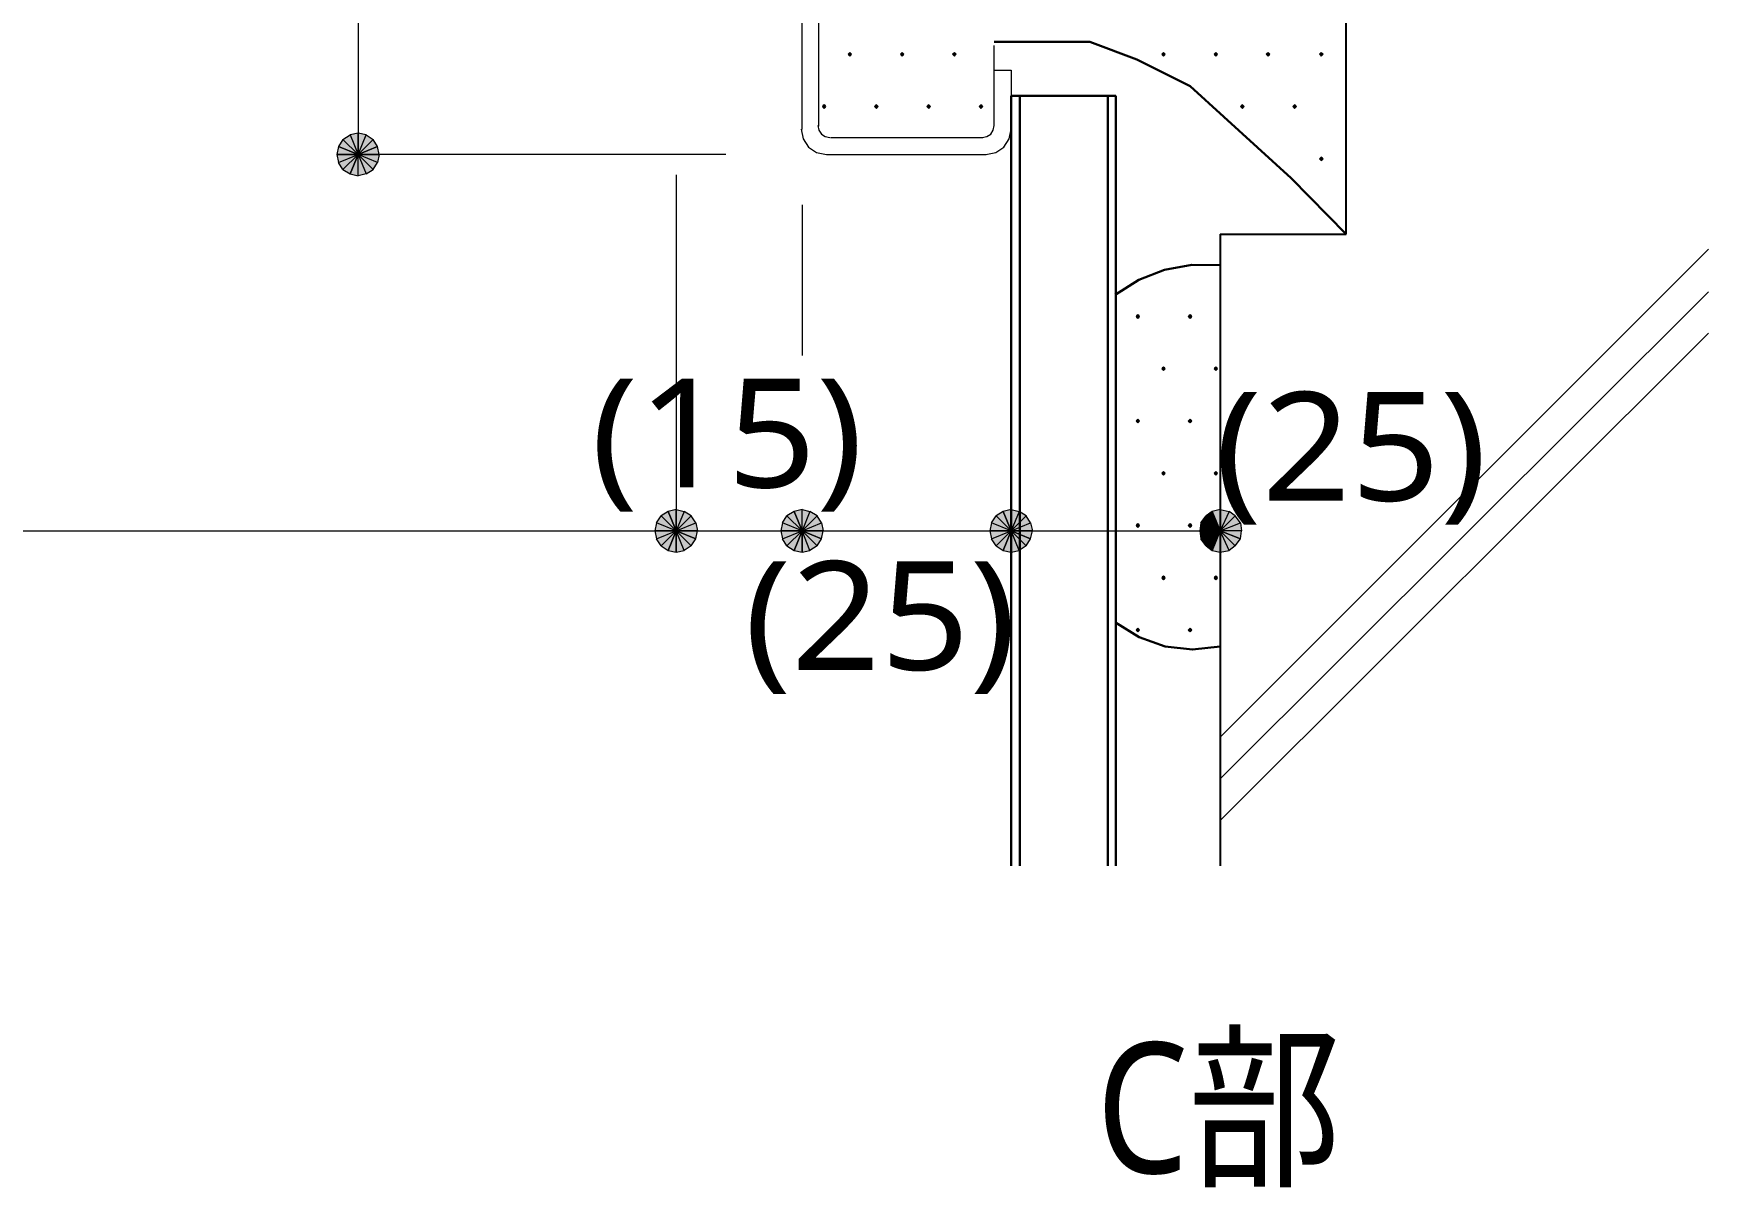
# Model space of a CAD drawing. Header units: millimetres. Extents: x 0 to 420, y 0 to 297.
# Drawn here: x 153.3 to 193.32, y 104.01 to 131.58 of the extents above; entities that cross this region are included whole.
import ezdxf
from ezdxf.enums import TextEntityAlignment as Align

# ---------------------------------------------------------------- set-up
doc = ezdxf.new("R2010")
doc.units = ezdxf.units.MM
doc.styles.add('kst32b', font='NotoSansJP-Variable.ttf')

msp = doc.modelspace()

# ---------------------------------------------------------------- hatches: boundary and pattern name
for points in [[(172.805, 131.127), (172.784, 131.106), (172.762, 131.085), (172.784, 131.064), (172.805, 131.043), (172.826, 131.064), (172.847, 131.085), (172.826, 131.106), (172.805, 131.127)], [(174.054, 131.127), (174.032, 131.106), (174.011, 131.085), (174.032, 131.064), (174.054, 131.043), (174.075, 131.064), (174.096, 131.085), (174.075, 131.106), (174.054, 131.127)], [(175.302, 131.127), (175.281, 131.106), (175.26, 131.085), (175.281, 131.064), (175.302, 131.043), (175.324, 131.064), (175.345, 131.085), (175.324, 131.106), (175.302, 131.127)], [(180.298, 131.127), (180.277, 131.106), (180.255, 131.085), (180.277, 131.064), (180.298, 131.043), (180.319, 131.064), (180.34, 131.085), (180.319, 131.106), (180.298, 131.127)], [(181.546, 131.127), (181.525, 131.106), (181.504, 131.085), (181.525, 131.064), (181.546, 131.043), (181.568, 131.064), (181.589, 131.085), (181.568, 131.106), (181.546, 131.127)], [(182.795, 131.127), (182.774, 131.106), (182.753, 131.085), (182.774, 131.064), (182.795, 131.043), (182.817, 131.064), (182.838, 131.085), (182.817, 131.106), (182.795, 131.127)], [(184.065, 131.127), (184.044, 131.106), (184.023, 131.085), (184.044, 131.064), (184.065, 131.043), (184.087, 131.064), (184.108, 131.085), (184.087, 131.106), (184.065, 131.127)], [(172.191, 129.879), (172.17, 129.858), (172.149, 129.836), (172.17, 129.815), (172.191, 129.794), (172.212, 129.815), (172.233, 129.836), (172.212, 129.858), (172.191, 129.879)], [(173.44, 129.879), (173.419, 129.858), (173.397, 129.836), (173.419, 129.815), (173.44, 129.794), (173.461, 129.815), (173.482, 129.836), (173.461, 129.858), (173.44, 129.879)], [(174.688, 129.879), (174.667, 129.858), (174.646, 129.836), (174.667, 129.815), (174.688, 129.794), (174.71, 129.815), (174.731, 129.836), (174.71, 129.858), (174.688, 129.879)], [(175.937, 129.879), (175.916, 129.858), (175.895, 129.836), (175.916, 129.815), (175.937, 129.794), (175.959, 129.815), (175.98, 129.836), (175.959, 129.858), (175.937, 129.879)], [(182.182, 129.879), (182.16, 129.858), (182.139, 129.836), (182.16, 129.815), (182.182, 129.794), (182.203, 129.815), (182.224, 129.836), (182.203, 129.858), (182.182, 129.879)], [(183.43, 129.879), (183.409, 129.858), (183.388, 129.836), (183.409, 129.815), (183.43, 129.794), (183.452, 129.815), (183.473, 129.836), (183.452, 129.858), (183.43, 129.879)], [(160.592, 128.884), (160.549, 128.693), (161.057, 128.693), (160.592, 128.884)], [(184.065, 128.63), (184.044, 128.609), (184.023, 128.587), (184.044, 128.566), (184.065, 128.545), (184.087, 128.566), (184.108, 128.587), (184.087, 128.609), (184.065, 128.63)], [(179.684, 124.862), (179.663, 124.841), (179.642, 124.82), (179.663, 124.799), (179.684, 124.777), (179.705, 124.799), (179.726, 124.82), (179.705, 124.841), (179.684, 124.862)], [(180.933, 124.862), (180.912, 124.841), (180.89, 124.82), (180.912, 124.799), (180.933, 124.777), (180.954, 124.799), (180.975, 124.82), (180.954, 124.841), (180.933, 124.862)], [(180.298, 123.613), (180.277, 123.592), (180.255, 123.571), (180.277, 123.55), (180.298, 123.529), (180.319, 123.55), (180.34, 123.571), (180.319, 123.592), (180.298, 123.613)], [(181.546, 123.613), (181.525, 123.592), (181.504, 123.571), (181.525, 123.55), (181.546, 123.529), (181.568, 123.55), (181.589, 123.571), (181.568, 123.592), (181.546, 123.613)], [(179.684, 122.364), (179.663, 122.343), (179.642, 122.322), (179.663, 122.301), (179.684, 122.28), (179.705, 122.301), (179.726, 122.322), (179.705, 122.343), (179.684, 122.364)], [(180.933, 122.364), (180.912, 122.343), (180.89, 122.322), (180.912, 122.301), (180.933, 122.28), (180.954, 122.301), (180.975, 122.322), (180.954, 122.343), (180.933, 122.364)], [(180.298, 121.116), (180.277, 121.094), (180.255, 121.073), (180.277, 121.052), (180.298, 121.031), (180.319, 121.052), (180.34, 121.073), (180.319, 121.094), (180.298, 121.116)], [(181.546, 121.116), (181.525, 121.094), (181.504, 121.073), (181.525, 121.052), (181.546, 121.031), (181.568, 121.052), (181.589, 121.073), (181.568, 121.094), (181.546, 121.116)], [(168.466, 119.232), (168.656, 119.189), (168.656, 119.697), (168.466, 119.232)], [(171.471, 119.232), (171.662, 119.189), (171.662, 119.697), (171.471, 119.232)], [(176.467, 119.232), (176.657, 119.189), (176.657, 119.697), (176.467, 119.232)], [(179.684, 119.867), (179.663, 119.846), (179.642, 119.825), (179.663, 119.803), (179.684, 119.782), (179.705, 119.803), (179.726, 119.825), (179.705, 119.846), (179.684, 119.867)], [(180.933, 119.867), (180.912, 119.846), (180.89, 119.825), (180.912, 119.803), (180.933, 119.782), (180.954, 119.803), (180.975, 119.825), (180.954, 119.846), (180.933, 119.867)], [(181.462, 119.232), (181.652, 119.189), (181.652, 119.697), (181.462, 119.232)], [(180.298, 118.618), (180.277, 118.597), (180.255, 118.576), (180.277, 118.554), (180.298, 118.533), (180.319, 118.554), (180.34, 118.576), (180.319, 118.597), (180.298, 118.618)], [(181.546, 118.618), (181.525, 118.597), (181.504, 118.576), (181.525, 118.554), (181.546, 118.533), (181.568, 118.554), (181.589, 118.576), (181.568, 118.597), (181.546, 118.618)], [(179.684, 117.369), (179.663, 117.348), (179.642, 117.327), (179.663, 117.306), (179.684, 117.284), (179.705, 117.306), (179.726, 117.327), (179.705, 117.348), (179.684, 117.369)], [(180.933, 117.369), (180.912, 117.348), (180.89, 117.327), (180.912, 117.306), (180.933, 117.284), (180.954, 117.306), (180.975, 117.327), (180.954, 117.348), (180.933, 117.369)]]:
    msp.add_hatch(color=7).paths.add_polyline_path(points)
h = msp.add_hatch(color=7)
h.paths.add_polyline_path([(161.057, 129.201), (160.867, 129.159), (161.057, 128.693), (161.057, 129.201)])
h.paths.add_polyline_path([(160.867, 129.159), (161.057, 128.693), (160.697, 129.053), (160.867, 129.159)])
h.paths.add_polyline_path([(161.057, 128.693), (160.697, 129.053), (160.592, 128.884), (161.057, 128.693)])
h = msp.add_hatch(color=7)
h.paths.add_polyline_path([(161.523, 128.884), (161.417, 129.053), (161.057, 128.693), (161.523, 128.884)])
h.paths.add_polyline_path([(161.417, 129.053), (161.057, 128.693), (161.248, 129.159), (161.417, 129.053)])
h.paths.add_polyline_path([(161.057, 128.693), (161.248, 129.159), (161.057, 129.201), (161.057, 128.693)])
h = msp.add_hatch(color=7)
h.paths.add_polyline_path([(161.417, 128.333), (161.523, 128.503), (161.057, 128.693), (161.417, 128.333)])
h.paths.add_polyline_path([(161.523, 128.503), (161.057, 128.693), (161.565, 128.693), (161.523, 128.503)])
h.paths.add_polyline_path([(161.057, 128.693), (161.565, 128.693), (161.523, 128.884), (161.057, 128.693)])
h = msp.add_hatch(color=7)
h.paths.add_polyline_path([(160.549, 128.693), (160.592, 128.503), (161.057, 128.693), (160.549, 128.693)])
h.paths.add_polyline_path([(160.592, 128.503), (161.057, 128.693), (160.697, 128.333), (160.592, 128.503)])
h.paths.add_polyline_path([(161.057, 128.693), (160.697, 128.333), (160.867, 128.228), (161.057, 128.693)])
h = msp.add_hatch(color=7)
h.paths.add_polyline_path([(160.867, 128.228), (161.057, 128.185), (161.057, 128.693), (160.867, 128.228)])
h.paths.add_polyline_path([(161.057, 128.185), (161.057, 128.693), (161.248, 128.228), (161.057, 128.185)])
h.paths.add_polyline_path([(161.057, 128.693), (161.248, 128.228), (161.417, 128.333), (161.057, 128.693)])
h = msp.add_hatch(color=7)
h.paths.add_polyline_path([(168.466, 120.163), (168.296, 120.057), (168.656, 119.697), (168.466, 120.163)])
h.paths.add_polyline_path([(168.296, 120.057), (168.656, 119.697), (168.19, 119.888), (168.296, 120.057)])
h.paths.add_polyline_path([(168.656, 119.697), (168.19, 119.888), (168.148, 119.697), (168.656, 119.697)])
h = msp.add_hatch(color=7)
h.paths.add_polyline_path([(169.016, 120.057), (168.846, 120.163), (168.656, 119.697), (169.016, 120.057)])
h.paths.add_polyline_path([(168.846, 120.163), (168.656, 119.697), (168.656, 120.205), (168.846, 120.163)])
h.paths.add_polyline_path([(168.656, 119.697), (168.656, 120.205), (168.466, 120.163), (168.656, 119.697)])
h = msp.add_hatch(color=7)
h.paths.add_polyline_path([(169.122, 119.507), (169.164, 119.697), (168.656, 119.697), (169.122, 119.507)])
h.paths.add_polyline_path([(169.164, 119.697), (168.656, 119.697), (169.122, 119.888), (169.164, 119.697)])
h.paths.add_polyline_path([(168.656, 119.697), (169.122, 119.888), (169.016, 120.057), (168.656, 119.697)])
h = msp.add_hatch(color=7)
h.paths.add_polyline_path([(171.471, 120.163), (171.302, 120.057), (171.662, 119.697), (171.471, 120.163)])
h.paths.add_polyline_path([(171.302, 120.057), (171.662, 119.697), (171.196, 119.888), (171.302, 120.057)])
h.paths.add_polyline_path([(171.662, 119.697), (171.196, 119.888), (171.154, 119.697), (171.662, 119.697)])
h = msp.add_hatch(color=7)
h.paths.add_polyline_path([(172.021, 120.057), (171.852, 120.163), (171.662, 119.697), (172.021, 120.057)])
h.paths.add_polyline_path([(171.852, 120.163), (171.662, 119.697), (171.662, 120.205), (171.852, 120.163)])
h.paths.add_polyline_path([(171.662, 119.697), (171.662, 120.205), (171.471, 120.163), (171.662, 119.697)])
h = msp.add_hatch(color=7)
h.paths.add_polyline_path([(172.127, 119.507), (172.17, 119.697), (171.662, 119.697), (172.127, 119.507)])
h.paths.add_polyline_path([(172.17, 119.697), (171.662, 119.697), (172.127, 119.888), (172.17, 119.697)])
h.paths.add_polyline_path([(171.662, 119.697), (172.127, 119.888), (172.021, 120.057), (171.662, 119.697)])
h = msp.add_hatch(color=7)
h.paths.add_polyline_path([(176.467, 120.163), (176.297, 120.057), (176.657, 119.697), (176.467, 120.163)])
h.paths.add_polyline_path([(176.297, 120.057), (176.657, 119.697), (176.191, 119.888), (176.297, 120.057)])
h.paths.add_polyline_path([(176.657, 119.697), (176.191, 119.888), (176.149, 119.697), (176.657, 119.697)])
h = msp.add_hatch(color=7)
h.paths.add_polyline_path([(177.017, 120.057), (176.847, 120.163), (176.657, 119.697), (177.017, 120.057)])
h.paths.add_polyline_path([(176.847, 120.163), (176.657, 119.697), (176.657, 120.205), (176.847, 120.163)])
h.paths.add_polyline_path([(176.657, 119.697), (176.657, 120.205), (176.467, 120.163), (176.657, 119.697)])
h = msp.add_hatch(color=7)
h.paths.add_polyline_path([(177.123, 119.507), (177.165, 119.697), (176.657, 119.697), (177.123, 119.507)])
h.paths.add_polyline_path([(177.165, 119.697), (176.657, 119.697), (177.123, 119.888), (177.165, 119.697)])
h.paths.add_polyline_path([(176.657, 119.697), (177.123, 119.888), (177.017, 120.057), (176.657, 119.697)])
h = msp.add_hatch(color=7)
h.paths.add_polyline_path([(181.462, 120.163), (181.314, 120.057), (181.652, 119.697), (181.462, 120.163)])
h.paths.add_polyline_path([(181.314, 120.057), (181.652, 119.697), (181.187, 119.888), (181.314, 120.057)])
h.paths.add_polyline_path([(181.652, 119.697), (181.187, 119.888), (181.166, 119.697), (181.652, 119.697)])
h = msp.add_hatch(color=7)
h.paths.add_polyline_path([(182.012, 120.057), (181.864, 120.163), (181.652, 119.697), (182.012, 120.057)])
h.paths.add_polyline_path([(181.864, 120.163), (181.652, 119.697), (181.652, 120.205), (181.864, 120.163)])
h.paths.add_polyline_path([(181.652, 119.697), (181.652, 120.205), (181.462, 120.163), (181.652, 119.697)])
h = msp.add_hatch(color=7)
h.paths.add_polyline_path([(182.139, 119.507), (182.16, 119.697), (181.652, 119.697), (182.139, 119.507)])
h.paths.add_polyline_path([(182.16, 119.697), (181.652, 119.697), (182.139, 119.888), (182.16, 119.697)])
h.paths.add_polyline_path([(181.652, 119.697), (182.139, 119.888), (182.012, 120.057), (181.652, 119.697)])
h = msp.add_hatch(color=7)
h.paths.add_polyline_path([(168.148, 119.697), (168.19, 119.507), (168.656, 119.697), (168.148, 119.697)])
h.paths.add_polyline_path([(168.19, 119.507), (168.656, 119.697), (168.296, 119.338), (168.19, 119.507)])
h.paths.add_polyline_path([(168.656, 119.697), (168.296, 119.338), (168.466, 119.232), (168.656, 119.697)])
h = msp.add_hatch(color=7)
h.paths.add_polyline_path([(168.656, 119.189), (168.846, 119.232), (168.656, 119.697), (168.656, 119.189)])
h.paths.add_polyline_path([(168.846, 119.232), (168.656, 119.697), (169.016, 119.338), (168.846, 119.232)])
h.paths.add_polyline_path([(168.656, 119.697), (169.016, 119.338), (169.122, 119.507), (168.656, 119.697)])
h = msp.add_hatch(color=7)
h.paths.add_polyline_path([(171.154, 119.697), (171.196, 119.507), (171.662, 119.697), (171.154, 119.697)])
h.paths.add_polyline_path([(171.196, 119.507), (171.662, 119.697), (171.302, 119.338), (171.196, 119.507)])
h.paths.add_polyline_path([(171.662, 119.697), (171.302, 119.338), (171.471, 119.232), (171.662, 119.697)])
h = msp.add_hatch(color=7)
h.paths.add_polyline_path([(171.662, 119.189), (171.852, 119.232), (171.662, 119.697), (171.662, 119.189)])
h.paths.add_polyline_path([(171.852, 119.232), (171.662, 119.697), (172.021, 119.338), (171.852, 119.232)])
h.paths.add_polyline_path([(171.662, 119.697), (172.021, 119.338), (172.127, 119.507), (171.662, 119.697)])
h = msp.add_hatch(color=7)
h.paths.add_polyline_path([(176.149, 119.697), (176.191, 119.507), (176.657, 119.697), (176.149, 119.697)])
h.paths.add_polyline_path([(176.191, 119.507), (176.657, 119.697), (176.297, 119.338), (176.191, 119.507)])
h.paths.add_polyline_path([(176.657, 119.697), (176.297, 119.338), (176.467, 119.232), (176.657, 119.697)])
h = msp.add_hatch(color=7)
h.paths.add_polyline_path([(176.657, 119.189), (176.847, 119.232), (176.657, 119.697), (176.657, 119.189)])
h.paths.add_polyline_path([(176.847, 119.232), (176.657, 119.697), (177.017, 119.338), (176.847, 119.232)])
h.paths.add_polyline_path([(176.657, 119.697), (177.017, 119.338), (177.123, 119.507), (176.657, 119.697)])
h = msp.add_hatch(color=7)
h.paths.add_polyline_path([(181.166, 119.697), (181.187, 119.507), (181.652, 119.697), (181.166, 119.697)])
h.paths.add_polyline_path([(181.187, 119.507), (181.652, 119.697), (181.314, 119.338), (181.187, 119.507)])
h.paths.add_polyline_path([(181.652, 119.697), (181.314, 119.338), (181.462, 119.232), (181.652, 119.697)])
h = msp.add_hatch(color=7)
h.paths.add_polyline_path([(181.652, 119.189), (181.864, 119.232), (181.652, 119.697), (181.652, 119.189)])
h.paths.add_polyline_path([(181.864, 119.232), (181.652, 119.697), (182.012, 119.338), (181.864, 119.232)])
h.paths.add_polyline_path([(181.652, 119.697), (182.012, 119.338), (182.139, 119.507), (181.652, 119.697)])

# ---------------------------------------------------------------- linework, layer by layer
at = {"lineweight": 25}
for points in [[(184.658, 126.788), (184.658, 156.803)], [(181.652, 126.788), (184.658, 126.788)], [(181.652, 126.788), (181.652, 111.696)]]:
    msp.add_lwpolyline(points, dxfattribs=at)
at = {"lineweight": 13}
for points in [[(161.057, 152.696), (161.057, 128.693)], [(171.662, 129.286), (171.662, 135.424)], [(172.064, 129.371), (172.064, 135.488)], [(176.255, 130.704), (176.255, 131.297)], [(176.255, 129.371), (176.255, 130.704), (176.657, 130.704), (176.657, 129.286)], [(171.641, 129.297), (171.688, 129.062), (171.817, 128.87), (172.009, 128.741), (172.244, 128.693)], [(172.043, 129.381), (172.065, 129.27), (172.126, 129.179), (172.217, 129.118), (172.328, 129.096)], [(175.969, 129.096), (176.08, 129.118), (176.171, 129.179), (176.232, 129.27), (176.255, 129.381)], [(176.054, 128.693), (176.289, 128.741), (176.48, 128.87), (176.61, 129.062), (176.657, 129.297)], [(172.339, 129.096), (175.98, 129.096)], [(169.841, 128.693), (161.057, 128.693)], [(172.254, 128.693), (176.064, 128.693)], [(168.656, 128.206), (168.656, 119.697)], [(171.662, 127.487), (171.662, 123.888)], [(181.652, 114.766), (193.315, 126.429)], [(181.652, 113.771), (193.315, 125.412)], [(181.652, 112.776), (193.315, 124.418)], [(65.257, 119.697), (70.273, 119.697), (72.263, 119.697), (168.656, 119.697)], [(168.656, 119.697), (171.662, 119.697), (176.657, 119.697), (181.652, 119.697)]]:
    msp.add_lwpolyline(points, dxfattribs=at)
at = {"lineweight": 30}
for points in [[(176.255, 131.381), (178.541, 131.381), (179.663, 130.958)], [(179.663, 130.958), (180.933, 130.323)], [(176.657, 111.696), (176.657, 130.09)], [(176.657, 130.09), (179.155, 130.09)], [(176.869, 111.696), (176.869, 130.09)], [(178.964, 111.696), (178.964, 130.09)], [(179.155, 111.696), (179.155, 130.09)], [(180.933, 130.323), (183.346, 128.122)], [(183.346, 128.122), (184.658, 126.788)], [(181.643, 126.047), (180.974, 126.057), (180.321, 125.938), (179.704, 125.696), (179.139, 125.336)], [(179.152, 117.511), (179.715, 117.156), (180.336, 116.938), (180.989, 116.861), (181.651, 116.932)]]:
    msp.add_lwpolyline(points, dxfattribs=at)
at = {"lineweight": 0}
for points in [[(172.805, 131.127), (172.784, 131.106), (172.762, 131.085), (172.784, 131.064), (172.805, 131.043), (172.826, 131.064), (172.847, 131.085), (172.826, 131.106)], [(174.054, 131.127), (174.032, 131.106), (174.011, 131.085), (174.032, 131.064), (174.054, 131.043), (174.075, 131.064), (174.096, 131.085), (174.075, 131.106)], [(175.302, 131.127), (175.281, 131.106), (175.26, 131.085), (175.281, 131.064), (175.302, 131.043), (175.324, 131.064), (175.345, 131.085), (175.324, 131.106)], [(180.298, 131.127), (180.277, 131.106), (180.255, 131.085), (180.277, 131.064), (180.298, 131.043), (180.319, 131.064), (180.34, 131.085), (180.319, 131.106)], [(181.546, 131.127), (181.525, 131.106), (181.504, 131.085), (181.525, 131.064), (181.546, 131.043), (181.568, 131.064), (181.589, 131.085), (181.568, 131.106)], [(182.795, 131.127), (182.774, 131.106), (182.753, 131.085), (182.774, 131.064), (182.795, 131.043), (182.817, 131.064), (182.838, 131.085), (182.817, 131.106)], [(184.065, 131.127), (184.044, 131.106), (184.023, 131.085), (184.044, 131.064), (184.065, 131.043), (184.087, 131.064), (184.108, 131.085), (184.087, 131.106)], [(172.191, 129.879), (172.17, 129.858), (172.149, 129.836), (172.17, 129.815), (172.191, 129.794), (172.212, 129.815), (172.233, 129.836), (172.212, 129.858)], [(173.44, 129.879), (173.419, 129.858), (173.397, 129.836), (173.419, 129.815), (173.44, 129.794), (173.461, 129.815), (173.482, 129.836), (173.461, 129.858)], [(174.688, 129.879), (174.667, 129.858), (174.646, 129.836), (174.667, 129.815), (174.688, 129.794), (174.71, 129.815), (174.731, 129.836), (174.71, 129.858)], [(175.937, 129.879), (175.916, 129.858), (175.895, 129.836), (175.916, 129.815), (175.937, 129.794), (175.959, 129.815), (175.98, 129.836), (175.959, 129.858)], [(182.182, 129.879), (182.16, 129.858), (182.139, 129.836), (182.16, 129.815), (182.182, 129.794), (182.203, 129.815), (182.224, 129.836), (182.203, 129.858)], [(183.43, 129.879), (183.409, 129.858), (183.388, 129.836), (183.409, 129.815), (183.43, 129.794), (183.452, 129.815), (183.473, 129.836), (183.452, 129.858)], [(160.592, 128.884), (160.549, 128.693), (161.057, 128.693)], [(161.057, 128.693), (160.697, 129.053), (160.592, 128.884)], [(160.867, 129.159), (161.057, 128.693), (160.697, 129.053)], [(161.057, 129.201), (160.867, 129.159), (161.057, 128.693)], [(161.057, 128.693), (161.248, 129.159), (161.057, 129.201)], [(161.417, 129.053), (161.057, 128.693), (161.248, 129.159)], [(161.523, 128.884), (161.417, 129.053), (161.057, 128.693)], [(161.057, 128.693), (161.565, 128.693), (161.523, 128.884)], [(160.549, 128.693), (160.592, 128.503), (161.057, 128.693)], [(160.592, 128.503), (161.057, 128.693), (160.697, 128.333)], [(161.057, 128.693), (160.697, 128.333), (160.867, 128.228)], [(160.867, 128.228), (161.057, 128.185), (161.057, 128.693)], [(161.057, 128.185), (161.057, 128.693), (161.248, 128.228)], [(161.057, 128.693), (161.248, 128.228), (161.417, 128.333)], [(161.417, 128.333), (161.523, 128.503), (161.057, 128.693)], [(161.523, 128.503), (161.057, 128.693), (161.565, 128.693)], [(184.065, 128.63), (184.044, 128.609), (184.023, 128.587), (184.044, 128.566), (184.065, 128.545), (184.087, 128.566), (184.108, 128.587), (184.087, 128.609)], [(179.684, 124.862), (179.663, 124.841), (179.642, 124.82), (179.663, 124.799), (179.684, 124.777), (179.705, 124.799), (179.726, 124.82), (179.705, 124.841)], [(180.933, 124.862), (180.912, 124.841), (180.89, 124.82), (180.912, 124.799), (180.933, 124.777), (180.954, 124.799), (180.975, 124.82), (180.954, 124.841)], [(180.298, 123.613), (180.277, 123.592), (180.255, 123.571), (180.277, 123.55), (180.298, 123.529), (180.319, 123.55), (180.34, 123.571), (180.319, 123.592)], [(181.546, 123.613), (181.525, 123.592), (181.504, 123.571), (181.525, 123.55), (181.546, 123.529), (181.568, 123.55), (181.589, 123.571), (181.568, 123.592)], [(179.684, 122.364), (179.663, 122.343), (179.642, 122.322), (179.663, 122.301), (179.684, 122.28), (179.705, 122.301), (179.726, 122.322), (179.705, 122.343)], [(180.933, 122.364), (180.912, 122.343), (180.89, 122.322), (180.912, 122.301), (180.933, 122.28), (180.954, 122.301), (180.975, 122.322), (180.954, 122.343)], [(180.298, 121.116), (180.277, 121.094), (180.255, 121.073), (180.277, 121.052), (180.298, 121.031), (180.319, 121.052), (180.34, 121.073), (180.319, 121.094)], [(181.546, 121.116), (181.525, 121.094), (181.504, 121.073), (181.525, 121.052), (181.546, 121.031), (181.568, 121.052), (181.589, 121.073), (181.568, 121.094)], [(168.296, 120.057), (168.656, 119.697), (168.19, 119.888)], [(168.466, 120.163), (168.296, 120.057), (168.656, 119.697)], [(168.656, 119.697), (168.656, 120.205), (168.466, 120.163)], [(168.846, 120.163), (168.656, 119.697), (168.656, 120.205)], [(169.016, 120.057), (168.846, 120.163), (168.656, 119.697)], [(168.656, 119.697), (169.122, 119.888), (169.016, 120.057)], [(171.302, 120.057), (171.662, 119.697), (171.196, 119.888)], [(171.471, 120.163), (171.302, 120.057), (171.662, 119.697)], [(171.662, 119.697), (171.662, 120.205), (171.471, 120.163)], [(171.852, 120.163), (171.662, 119.697), (171.662, 120.205)], [(172.021, 120.057), (171.852, 120.163), (171.662, 119.697)], [(171.662, 119.697), (172.127, 119.888), (172.021, 120.057)], [(176.297, 120.057), (176.657, 119.697), (176.191, 119.888)], [(176.467, 120.163), (176.297, 120.057), (176.657, 119.697)], [(176.657, 119.697), (176.657, 120.205), (176.467, 120.163)], [(176.847, 120.163), (176.657, 119.697), (176.657, 120.205)], [(177.017, 120.057), (176.847, 120.163), (176.657, 119.697)], [(176.657, 119.697), (177.123, 119.888), (177.017, 120.057)], [(181.314, 120.057), (181.652, 119.697), (181.187, 119.888)], [(181.462, 120.163), (181.314, 120.057), (181.652, 119.697)], [(181.652, 119.697), (181.652, 120.205), (181.462, 120.163)], [(181.864, 120.163), (181.652, 119.697), (181.652, 120.205)], [(182.012, 120.057), (181.864, 120.163), (181.652, 119.697)], [(181.652, 119.697), (182.139, 119.888), (182.012, 120.057)], [(168.656, 119.697), (168.19, 119.888), (168.148, 119.697)], [(168.148, 119.697), (168.19, 119.507), (168.656, 119.697)], [(168.19, 119.507), (168.656, 119.697), (168.296, 119.338)], [(168.656, 119.697), (168.296, 119.338), (168.466, 119.232)], [(168.466, 119.232), (168.656, 119.189), (168.656, 119.697)], [(169.164, 119.697), (168.656, 119.697), (169.122, 119.888)], [(168.656, 119.189), (168.846, 119.232), (168.656, 119.697)], [(168.846, 119.232), (168.656, 119.697), (169.016, 119.338)], [(168.656, 119.697), (169.016, 119.338), (169.122, 119.507)], [(169.122, 119.507), (169.164, 119.697), (168.656, 119.697)], [(171.662, 119.697), (171.196, 119.888), (171.154, 119.697)], [(171.154, 119.697), (171.196, 119.507), (171.662, 119.697)], [(171.196, 119.507), (171.662, 119.697), (171.302, 119.338)], [(171.662, 119.697), (171.302, 119.338), (171.471, 119.232)], [(171.471, 119.232), (171.662, 119.189), (171.662, 119.697)], [(172.17, 119.697), (171.662, 119.697), (172.127, 119.888)], [(171.662, 119.189), (171.852, 119.232), (171.662, 119.697)], [(171.852, 119.232), (171.662, 119.697), (172.021, 119.338)], [(171.662, 119.697), (172.021, 119.338), (172.127, 119.507)], [(172.127, 119.507), (172.17, 119.697), (171.662, 119.697)], [(176.657, 119.697), (176.191, 119.888), (176.149, 119.697)], [(176.149, 119.697), (176.191, 119.507), (176.657, 119.697)], [(176.191, 119.507), (176.657, 119.697), (176.297, 119.338)], [(176.657, 119.697), (176.297, 119.338), (176.467, 119.232)], [(176.467, 119.232), (176.657, 119.189), (176.657, 119.697)], [(177.165, 119.697), (176.657, 119.697), (177.123, 119.888)], [(176.657, 119.189), (176.847, 119.232), (176.657, 119.697)], [(176.847, 119.232), (176.657, 119.697), (177.017, 119.338)], [(176.657, 119.697), (177.017, 119.338), (177.123, 119.507)], [(177.123, 119.507), (177.165, 119.697), (176.657, 119.697)], [(179.684, 119.867), (179.663, 119.846), (179.642, 119.825), (179.663, 119.803), (179.684, 119.782), (179.705, 119.803), (179.726, 119.825), (179.705, 119.846)], [(180.933, 119.867), (180.912, 119.846), (180.89, 119.825), (180.912, 119.803), (180.933, 119.782), (180.954, 119.803), (180.975, 119.825), (180.954, 119.846)], [(181.652, 119.697), (181.187, 119.888), (181.166, 119.697)], [(181.166, 119.697), (181.187, 119.507), (181.652, 119.697)], [(181.187, 119.507), (181.652, 119.697), (181.314, 119.338)], [(181.652, 119.697), (181.314, 119.338), (181.462, 119.232)], [(181.462, 119.232), (181.652, 119.189), (181.652, 119.697)], [(182.16, 119.697), (181.652, 119.697), (182.139, 119.888)], [(181.652, 119.189), (181.864, 119.232), (181.652, 119.697)], [(181.864, 119.232), (181.652, 119.697), (182.012, 119.338)], [(181.652, 119.697), (182.012, 119.338), (182.139, 119.507)], [(182.139, 119.507), (182.16, 119.697), (181.652, 119.697)], [(180.298, 118.618), (180.277, 118.597), (180.255, 118.576), (180.277, 118.554), (180.298, 118.533), (180.319, 118.554), (180.34, 118.576), (180.319, 118.597)], [(181.546, 118.618), (181.525, 118.597), (181.504, 118.576), (181.525, 118.554), (181.546, 118.533), (181.568, 118.554), (181.589, 118.576), (181.568, 118.597)], [(179.684, 117.369), (179.663, 117.348), (179.642, 117.327), (179.663, 117.306), (179.684, 117.284), (179.705, 117.306), (179.726, 117.327), (179.705, 117.348)], [(180.933, 117.369), (180.912, 117.348), (180.89, 117.327), (180.912, 117.306), (180.933, 117.284), (180.954, 117.306), (180.975, 117.327), (180.954, 117.348)]]:
    msp.add_lwpolyline(points, close=True, dxfattribs=at)

# ---------------------------------------------------------------- texts
at = {"style": 'kst32b'}
for s, height, p, p2 in [('(15)', 2.5989, (166.624, 120.735), (173.121, 120.735)), ('(25)', 2.5989, (181.525, 120.417), (188.023, 120.417)), ('(25)', 2.5989, (170.286, 116.374), (176.783, 116.374)), ('C部', 3.1187, (178.689, 104.352), (184.537, 104.352))]:
    msp.add_text(s, height=height, dxfattribs=at).set_placement(p, p2, align=Align.FIT)

doc.saveas('drawing.dxf')
